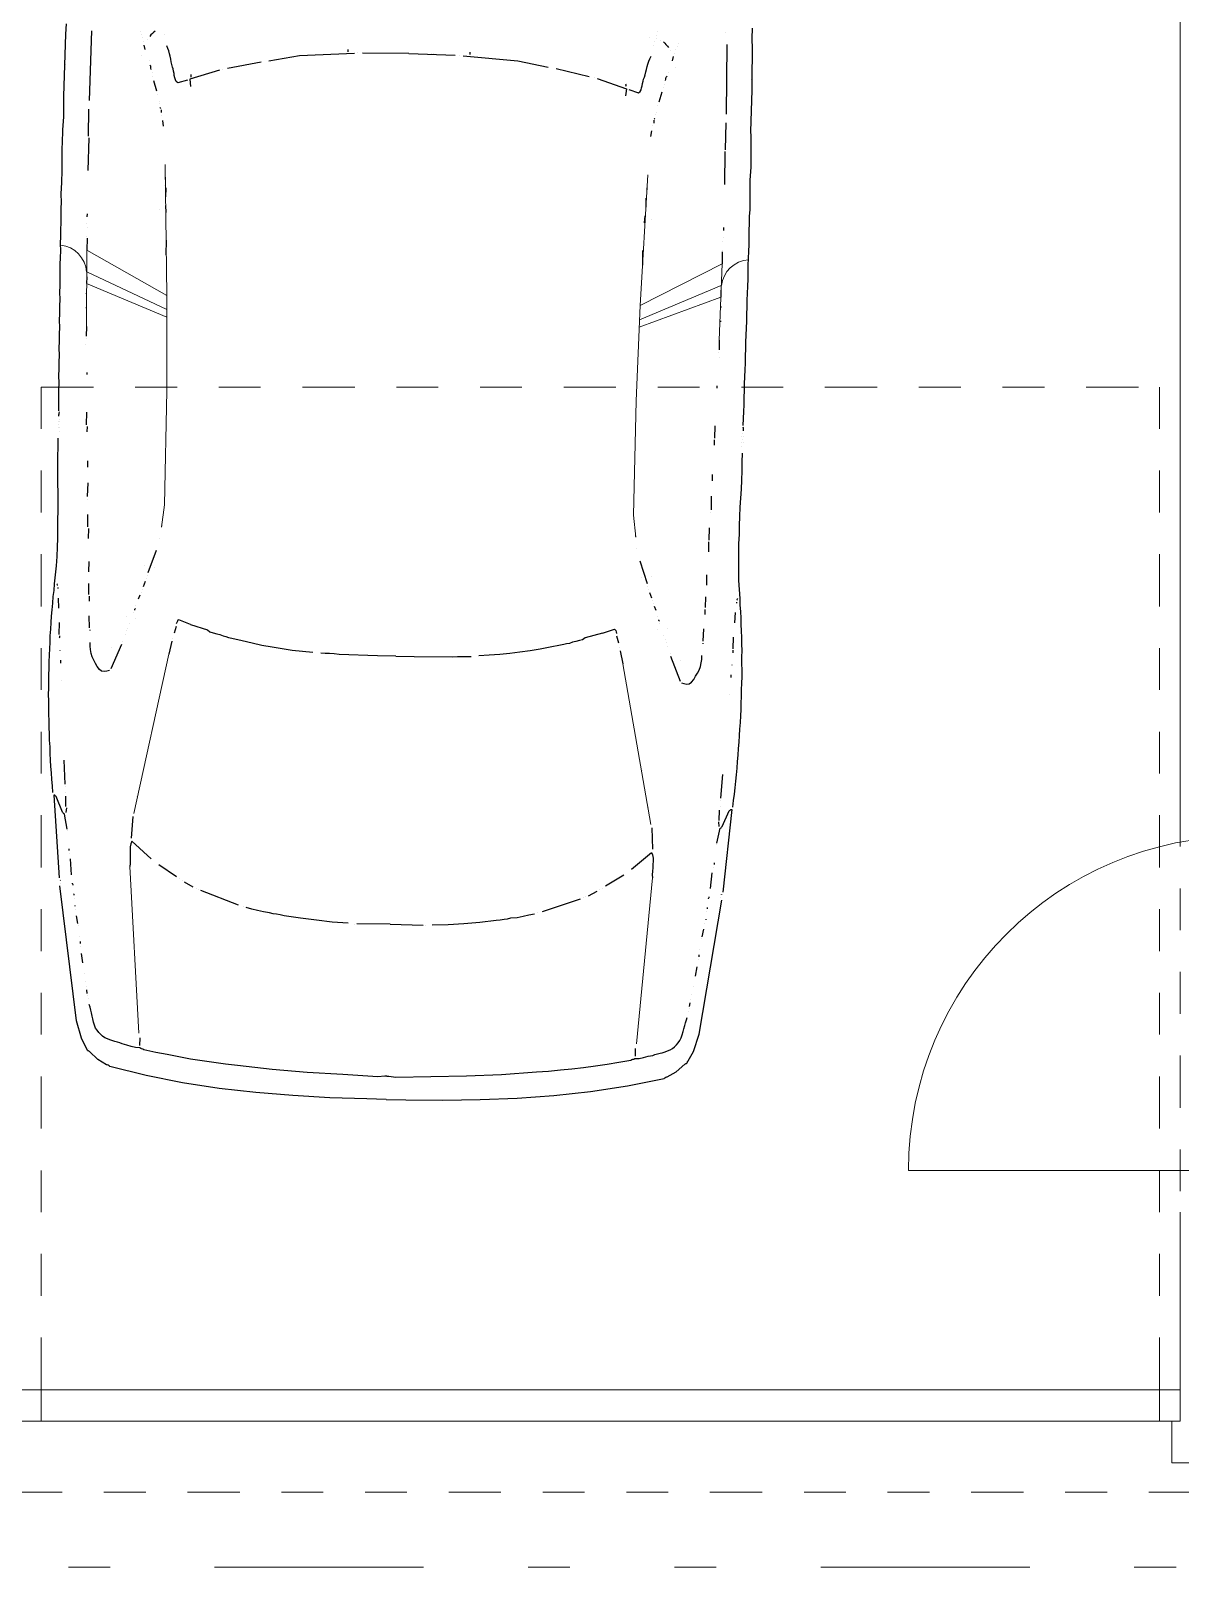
# Model space of a CAD drawing. Header units: metres. Extents: x -183 to 1639, y -350 to 198.
# Drawn here: x 715.309 to 718.059, y -288.958 to -285.28 of the extents above; entities that cross this region are included whole.
import ezdxf

# ---------------------------------------------------------------- set-up
doc = ezdxf.new("R2010")
doc.units = ezdxf.units.M
doc.header["$MEASUREMENT"] = 0
doc.linetypes.add('DIVIDE', pattern=[1.25, 0.5, -0.25, 0, -0.25, 0, -0.25])
doc.layers.add('--plocha-drevo', color=3, linetype='Continuous', lineweight=35, plot=False)
for name, color, linetype in [('dveře', 3, 'Continuous'), ('Krov', 3, 'Continuous'), ('SCHODY', 3, 'Continuous'), ('stafaz', 254, 'Continuous'), ('ZDIVO', 1, 'Continuous')]:
    doc.layers.add(name, color=color, linetype=linetype)

# ---------------------------------------------------------------- blocks, each defined once
blk = doc.blocks.new('BMW3-PUD')
at = {"lineweight": 0}
for p, q in [((2.5694, 0.7572), (2.3861, 0.7602)), ((2.3861, 0.7602), (2.4905, 0.5663)), ((2.4387, 0.7593), (2.5245, 0.5656)), ((2.4664, 0.7589), (2.5425, 0.5652)), ((3.8595, 0.6254), (4.2578, 0.5956)), ((3.3491, 0.5435), (3.7319, 0.6186)), ((3.3491, -0.5435), (3.7319, -0.6186)), ((2.3861, -0.7602), (2.4905, -0.5663)), ((2.4387, -0.7593), (2.5245, -0.5656)), ((2.4664, -0.7589), (2.5425, -0.5652)), ((3.8595, -0.6254), (4.2578, -0.5956)), ((2.5694, -0.7572), (2.3861, -0.7602))]:
    blk.add_line(p, q, dxfattribs=at)
for points in [[(2.7721, 0.8189), (2.7556, 0.8195), (2.7391, 0.8193), (2.7225, 0.8198), (2.7053, 0.8196), (2.6887, 0.8202), (2.6722, 0.82), (2.6557, 0.8205), (2.6392, 0.8203), (2.6226, 0.8209), (2.6054, 0.8207), (2.5889, 0.8212), (2.5724, 0.821), (2.5558, 0.8216), (2.5393, 0.8214), (2.522, 0.8219), (2.5055, 0.8217), (2.489, 0.8223), (2.4725, 0.8221), (2.4559, 0.8226), (2.4387, 0.8224), (2.4221, 0.823), (2.4056, 0.8228), (2.3891, 0.8226), (2.3718, 0.8232), (2.3553, 0.823), (2.3388, 0.8235), (2.3215, 0.8233), (2.305, 0.8231), (2.2885, 0.8236), (2.272, 0.8234), (2.2547, 0.824), (2.2382, 0.8238), (2.2276, 0.8237), (2.2171, 0.8236), (2.2059, 0.8234), (2.1954, 0.8233), (2.1848, 0.8232), (2.1743, 0.8238), (2.1638, 0.8237), (2.1533, 0.8243), (2.1428, 0.8242), (2.1315, 0.824), (2.121, 0.8239), (2.1105, 0.8238), (2.1, 0.8237), (2.0895, 0.8235), (2.079, 0.8226), (2.0685, 0.8218), (2.0437, 0.8222), (2.0189, 0.8227), (1.9942, 0.8224), (1.9694, 0.8228), (1.9446, 0.8225), (1.9198, 0.8222), (1.8951, 0.822), (1.8703, 0.8217), (1.8455, 0.8206), (1.8207, 0.8203)], [(1.9431, 0.8203), (1.9431, 0.8203)], [(2.7751, 0.8182), (2.7781, 0.819), (2.7804, 0.819), (2.7826, 0.819), (2.7849, 0.8191)], [(2.7924, 0.8169), (2.7924, 0.8169)], [(2.7984, 0.8192), (2.7984, 0.8192)], [(2.7984, 0.8162), (2.7984, 0.8162)], [(2.8059, 0.8186), (2.8059, 0.8186)], [(2.8119, 0.8194), (2.8119, 0.8194)], [(2.8127, 0.8164), (2.8127, 0.8164)], [(2.8224, 0.8158), (2.8224, 0.8158)], [(3.686, 0.8133), (3.6702, 0.8146), (3.6552, 0.8167), (3.6394, 0.818), (3.6236, 0.8193), (3.6086, 0.8206), (3.5928, 0.8219), (3.577, 0.8225), (3.5612, 0.8238), (3.5455, 0.8244), (3.5304, 0.8257), (3.5146, 0.8263), (3.4989, 0.8268), (3.4831, 0.8274), (3.4673, 0.828), (3.4516, 0.8285), (3.4365, 0.8284), (3.4208, 0.8289), (3.405, 0.8287), (3.3892, 0.8285), (3.3734, 0.8291), (3.3577, 0.8289), (3.3419, 0.828), (3.3269, 0.8278), (3.3111, 0.8276), (3.2954, 0.8267), (3.2796, 0.8265), (3.2639, 0.8255), (3.2489, 0.8246), (3.2331, 0.8236), (3.2173, 0.8227), (3.2024, 0.821), (3.1866, 0.8201), (3.1648, 0.8183), (3.1431, 0.8166), (3.1213, 0.8156), (3.0988, 0.8153), (3.077, 0.815), (3.0552, 0.8148), (3.0334, 0.8153), (3.0117, 0.815), (2.9899, 0.8155), (2.9681, 0.816), (2.9463, 0.8172), (2.9246, 0.8177), (2.9028, 0.8182), (2.881, 0.8187), (2.86, 0.8185), (2.8382, 0.8189)], [(3.1904, 0.8127), (3.1897, 0.8134), (3.1889, 0.8134), (3.1874, 0.8141), (3.1866, 0.8149)], [(3.195, 0.8119), (3.195, 0.8119), (3.1964, 0.812), (3.1972, 0.812), (3.1979, 0.812)], [(3.2446, 0.8088), (3.2205, 0.81)], [(3.7728, 0.7775), (3.7374, 0.7846), (3.7367, 0.7854), (3.7359, 0.7869), (3.7344, 0.7876), (3.7329, 0.7891), (3.6951, 0.8051), (3.6944, 0.8059), (3.6936, 0.8074), (3.6921, 0.8089), (3.692, 0.8111), (3.8897, 0.794)], [(3.3076, 0.8065), (3.2791, 0.8062)], [(3.3107, 0.8058), (3.3121, 0.8058), (3.3136, 0.8058), (3.3144, 0.8059), (3.3167, 0.8059)], [(3.3452, 0.804), (3.3452, 0.804), (3.346, 0.804), (3.346, 0.804), (3.346, 0.804)], [(3.3693, 0.802), (3.376, 0.8021)], [(3.4174, 0.7988), (3.4174, 0.7988)], [(3.6653, 0.7845), (3.6082, 0.7884)], [(3.6699, 0.7831), (3.6699, 0.7831)], [(3.6856, 0.7832), (3.6856, 0.7832)], [(3.7187, 0.7814), (3.6939, 0.7818)], [(3.7217, 0.7799), (3.7329, 0.7816)], [(3.7773, 0.7768), (3.7773, 0.7768)], [(3.8965, 0.791), (3.8965, 0.791), (3.8965, 0.791), (3.8958, 0.791), (3.8958, 0.791), (3.8958, 0.791), (3.8965, 0.791), (3.8965, 0.791), (3.8965, 0.791)], [(3.9033, 0.7896), (3.9033, 0.7896)], [(4.4034, 0), (4.4032, 0.0469), (4.4022, 0.1355), (4.3989, 0.2241), (4.3933, 0.3126), (4.3855, 0.4004), (4.374, 0.4881), (4.3586, 0.5758), (4.3388, 0.6634), (4.3373, 0.6649), (4.3358, 0.6671), (4.335, 0.6694), (4.335, 0.6709), (4.3227, 0.6917), (4.3037, 0.7125), (4.3029, 0.714), (4.3022, 0.7148), (4.3021, 0.7163), (4.3014, 0.717), (4.2727, 0.7325), (4.2312, 0.7447), (3.9093, 0.7919)], [(1.8327, 0.7574), (1.8327, 0.7574)], [(1.8612, 0.76), (2.0279, 0.762)], [(2.1135, 0.7622), (2.0489, 0.7622)], [(2.1173, 0.7608), (2.1961, 0.7617)], [(2.2997, 0.7614), (2.3065, 0.7615)], [(2.3223, 0.7617), (2.3223, 0.7617)], [(2.332, 0.7604), (2.332, 0.7604)], [(2.3538, 0.7606), (2.3538, 0.7606)], [(2.3576, 0.7599), (2.3861, 0.7602)], [(2.4499, 0.7587), (2.4664, 0.7589)], [(2.489, 0.7592), (2.489, 0.7592), (2.4905, 0.7592), (2.4912, 0.7592), (2.4912, 0.7592)], [(2.4987, 0.7586), (2.4987, 0.7586)], [(2.5228, 0.7589), (2.5228, 0.7589), (2.5243, 0.7589), (2.525, 0.7589), (2.525, 0.7589)], [(2.5694, 0.7572), (2.5926, 0.7574)], [(2.5987, 0.7553), (2.5987, 0.7553)], [(2.6114, 0.7577), (2.6114, 0.7577)], [(2.679, 0.754), (2.6805, 0.754), (2.6813, 0.754), (2.6828, 0.754), (2.6843, 0.754)], [(2.8044, 0.7517), (2.7744, 0.7521)], [(2.8082, 0.7503), (2.821, 0.7504)], [(2.8908, 0.7475), (2.9059, 0.7477)], [(2.9434, 0.7459), (2.9757, 0.7463)], [(2.9825, 0.7456), (2.9825, 0.7456)], [(3.0486, 0.7434), (3.0186, 0.7438)], [(3.0523, 0.7419), (3.0764, 0.7422)], [(3.1312, 0.7391), (3.156, 0.7394)], [(3.2101, 0.7378), (3.1838, 0.7382)], [(3.2146, 0.7363), (3.2266, 0.7365)], [(3.8202, 0.7721), (3.8209, 0.7721), (3.8217, 0.7721), (3.8224, 0.7721), (3.8239, 0.7721)], [(3.8315, 0.77), (3.8315, 0.77)], [(3.8818, 0.7646), (3.8442, 0.7679)], [(3.9067, 0.7604), (3.9059, 0.7603), (3.9044, 0.7611), (3.9036, 0.7618), (3.9021, 0.7618)], [(3.9277, 0.7576), (3.9277, 0.7576), (3.9285, 0.7576), (3.93, 0.7576), (3.9307, 0.7577)], [(3.9382, 0.757), (3.9382, 0.757)], [(3.9555, 0.7549), (3.9555, 0.7549), (3.9563, 0.7549), (3.957, 0.755), (3.957, 0.755)], [(3.9653, 0.7528), (3.9653, 0.7528)], [(3.9984, 0.7472), (3.9796, 0.7507)], [(4.0029, 0.7458), (4.0029, 0.7458)], [(4.0285, 0.7423), (4.0285, 0.7423)], [(4.0413, 0.7402), (4.0428, 0.7402), (4.0435, 0.7402), (4.0451, 0.7402), (4.0458, 0.7402)], [(4.0526, 0.7396), (4.0526, 0.7396)], [(4.0924, 0.7333), (4.0699, 0.7368)], [(3.2905, 0.7342), (3.2612, 0.7354)], [(3.295, 0.7335), (3.295, 0.7335), (3.2957, 0.7336), (3.2965, 0.7336), (3.2965, 0.7336)], [(3.391, 0.6844), (3.3931, 0.6904), (3.3938, 0.6972), (3.393, 0.7032), (3.3892, 0.7084), (3.3823, 0.7136), (3.3748, 0.718), (3.3672, 0.7224), (3.3597, 0.726), (3.3514, 0.729), (3.3423, 0.7304), (3.3341, 0.7317), (3.3251, 0.7316)], [(4.1165, 0.7291), (4.1165, 0.7291)], [(4.1376, 0.7248), (4.1376, 0.7248)], [(4.1489, 0.7227), (4.1489, 0.7227)], [(4.1654, 0.7207), (4.1564, 0.7221)], [(4.1699, 0.72), (4.1699, 0.72)], [(4.1775, 0.7178), (4.1775, 0.7178)], [(4.3475, 0), (4.3474, 0.005), (4.3495, 0.0215), (4.3462, 0.1056), (4.343, 0.1904), (4.3375, 0.2744), (4.3297, 0.3577), (4.3271, 0.3862), (4.3238, 0.4147), (4.3204, 0.4424), (4.3171, 0.4702), (4.3123, 0.4986), (4.3074, 0.5264), (4.3026, 0.5541), (4.297, 0.5826), (4.2955, 0.5848), (4.2947, 0.5878), (4.2939, 0.59), (4.2924, 0.5923), (4.2922, 0.6028), (4.2899, 0.6133), (4.2867, 0.6237), (4.2843, 0.635), (4.282, 0.6402), (4.2805, 0.6462), (4.2789, 0.6522), (4.2773, 0.6574), (4.275, 0.6641), (4.2727, 0.6701), (4.2703, 0.6761), (4.2665, 0.6821), (4.2627, 0.6865), (4.2581, 0.691), (4.2528, 0.6954), (4.2476, 0.6991), (4.2408, 0.702), (4.2332, 0.7042), (4.2257, 0.7064), (4.2189, 0.7078), (4.2114, 0.7099), (4.2046, 0.7114), (4.1978, 0.7135), (4.1918, 0.7157)], [(4.2969, 0.7155), (4.2969, 0.7155)], [(3.3282, 0.6566), (3.3872, 0.6813)], [(3.3369, 0.6807), (3.3369, 0.6807)], [(1.8604, 0.6436), (1.8604, 0.6436)], [(1.8679, 0.6414), (1.8679, 0.6414)], [(1.8755, 0.6385), (1.8755, 0.6385)], [(1.8845, 0.6364), (1.8845, 0.6364)], [(1.9033, 0.6306), (1.8928, 0.6334)], [(1.9182, 0.639), (1.9182, 0.639)], [(3.2415, 0.6263), (3.2422, 0.6263), (3.243, 0.627), (3.2437, 0.6278), (3.2452, 0.6278)], [(3.2512, 0.6294), (3.2512, 0.6294)], [(3.2622, 0.6475), (3.2622, 0.6475)], [(3.2781, 0.6395), (3.2781, 0.6395)], [(3.2886, 0.6434), (3.2886, 0.6434)], [(3.2945, 0.6457), (3.2945, 0.6457)], [(3.3043, 0.6488), (3.3043, 0.6488)], [(3.3207, 0.6558), (3.3207, 0.6558)], [(3.8398, 0.5749), (3.7987, 0.6217), (3.8047, 0.624), (3.8121, 0.6256), (3.8196, 0.6257), (3.8272, 0.6257), (3.8354, 0.6251), (3.8437, 0.6252), (3.852, 0.6246), (3.8595, 0.6254)], [(1.8347, 0.5937), (1.8347, 0.5937)], [(1.8422, 0.5923), (1.8422, 0.5923)], [(1.8498, 0.5909), (1.8498, 0.5909)], [(1.8556, 0.6007), (1.8556, 0.6007)], [(1.8585, 0.6083), (1.8615, 0.6113), (1.8645, 0.6143), (1.8682, 0.6181), (1.8719, 0.6204)], [(1.8786, 0.625), (1.8786, 0.625)], [(1.9305, 0.6211), (1.9305, 0.6211)], [(1.9508, 0.6154), (1.9478, 0.6161), (1.9456, 0.6161), (1.9425, 0.6168), (1.9403, 0.619)], [(1.9591, 0.6125), (1.9591, 0.6125)], [(1.9681, 0.6111), (1.9681, 0.6111)], [(2.0021, 0.601), (1.978, 0.6082)], [(2.0111, 0.5981), (2.0111, 0.5981)], [(2.0269, 0.5945), (2.0269, 0.5945)], [(2.0322, 0.5931), (2.0322, 0.5931)], [(2.0435, 0.5902), (2.0435, 0.5902), (2.0427, 0.5909), (2.0412, 0.5917), (2.0412, 0.5917)], [(2.0465, 0.5895), (2.048, 0.5895), (2.0495, 0.5895), (2.051, 0.5895), (2.0533, 0.5896)], [(2.2845, 0.5893), (2.2845, 0.5893)], [(3.1016, 0.5788), (3.1555, 0.5975)], [(3.1388, 0.6063), (3.1388, 0.6063)], [(3.1622, 0.5983), (3.1622, 0.5983)], [(3.1689, 0.6006), (3.1689, 0.6006)], [(3.1764, 0.6037), (3.1891, 0.6084)], [(3.1951, 0.61), (3.1951, 0.61)], [(3.2033, 0.6123), (3.2033, 0.6123)], [(3.2093, 0.6154), (3.219, 0.6193)], [(3.2347, 0.6247), (3.2347, 0.6247)], [(3.2655, 0.6236), (3.2655, 0.6236)], [(3.603, 0.5946), (3.603, 0.5946)], [(3.6922, 0.6129), (3.6922, 0.6129)], [(3.7319, 0.6186), (3.7319, 0.6186)], [(3.7394, 0.6209), (3.7911, 0.6238)], [(4.2683, 0.5927), (4.2871, 0.5929)], [(1.8477, 0.5743), (1.8477, 0.5743)], [(1.8573, 0.588), (1.8573, 0.588)], [(1.8664, 0.5851), (1.8664, 0.5851)], [(1.9744, 0.5278), (1.9816, 0.5512), (1.9786, 0.5549), (1.974, 0.5571), (1.9695, 0.5585), (1.9643, 0.56), (1.959, 0.5607), (1.9537, 0.5621), (1.9484, 0.5628), (1.9439, 0.565), (1.9379, 0.5664), (1.9311, 0.5678), (1.9251, 0.5693), (1.9183, 0.5707), (1.9123, 0.5721), (1.9055, 0.5743), (1.8995, 0.5765), (1.8934, 0.5794)], [(2.0593, 0.5874), (2.0593, 0.5874)], [(2.0856, 0.5832), (2.0721, 0.5853)], [(2.2081, 0.5764), (2.2096, 0.5764), (2.2103, 0.5764), (2.2118, 0.5764), (2.2133, 0.5765)], [(2.2268, 0.5766), (2.2268, 0.5766)], [(2.2336, 0.5745), (2.2547, 0.5747)], [(2.2922, 0.5721), (2.2757, 0.5734)], [(2.3936, 0.5703), (2.3583, 0.5699)], [(3.0724, 0.5709), (3.0724, 0.5709)], [(3.1421, 0.5823), (3.1421, 0.5823)], [(3.8811, 0.513), (3.8535, 0.5562)], [(1.949, 0.4517), (1.9722, 0.5225), (1.9895, 0.5205)], [(1.961, 0.5201), (1.9625, 0.5202), (1.964, 0.5202), (1.9647, 0.5202), (1.967, 0.5202)], [(3.2768, 0.4931), (3.266, 0.5214), (3.2675, 0.523), (3.2697, 0.5245), (3.2727, 0.5253), (3.2764, 0.5268)], [(3.2824, 0.5269), (3.2989, 0.5316)], [(3.3109, 0.5347), (3.3109, 0.5347)], [(3.3176, 0.5363), (3.3491, 0.5435)], [(3.2768, 0.4931), (3.2886, 0.4519), (3.2932, 0.4459), (3.2955, 0.4385), (3.2979, 0.4295), (3.2995, 0.422), (3.3026, 0.4145), (3.3042, 0.4078), (3.3057, 0.401), (3.3073, 0.3935), (3.3129, 0.3688), (3.3176, 0.3448), (3.3224, 0.3209), (3.3265, 0.2962), (3.3298, 0.2722), (3.3331, 0.2482), (3.3349, 0.2234), (3.3367, 0.1986)], [(3.8864, 0.5071), (3.8864, 0.5071)], [(3.8902, 0.4996), (3.8902, 0.4996)], [(3.9056, 0.4727), (3.8941, 0.4937)], [(1.9476, 0.4441), (1.9476, 0.4441)], [(3.9079, 0.4653), (3.9079, 0.4653)], [(3.9102, 0.46), (3.9102, 0.46)], [(3.9459, 0.3636), (3.9133, 0.4541)], [(1.9277, 0.353), (1.9447, 0.4328)], [(1.9018, 0.1297), (1.9108, 0.2612), (1.9249, 0.3342)], [(3.9491, 0.3516), (3.9491, 0.3516)], [(3.9836, 0.1005), (3.9817, 0.1388), (3.9782, 0.1763), (3.974, 0.2145), (3.969, 0.2535), (3.9674, 0.2633), (3.9658, 0.2722), (3.9649, 0.2805), (3.9626, 0.2887), (3.9609, 0.3037), (3.9577, 0.3179), (3.9546, 0.3314), (3.9514, 0.3449)], [(3.3424, 0), (3.3423, 0.044), (3.3412, 0.1356), (3.3395, 0.1476), (3.3394, 0.1589), (3.3393, 0.1694), (3.3391, 0.1799)], [(1.8926, 0.1461), (1.8941, 0.1461), (1.8956, 0.1462), (1.8964, 0.1462), (1.8986, 0.1462)], [(1.8992, 0), (1.9005, 0.1109)], [(1.9004, 0.1222), (1.9004, 0.1222)], [(3.9834, 0), (3.9846, 0.0795)], [(3.9853, 0.0855), (3.9853, 0.0855)], [(1.8987, 0.0535), (1.8987, 0.0535)], [(1.8988, 0.0588), (1.8988, 0.0588)], [(4.4034, 0), (4.4032, -0.0469), (4.4022, -0.1355), (4.3989, -0.2241), (4.3933, -0.3126), (4.3855, -0.4004), (4.374, -0.4881), (4.3586, -0.5758), (4.3388, -0.6634), (4.3373, -0.6649), (4.3358, -0.6671), (4.335, -0.6694), (4.335, -0.6709), (4.3227, -0.6917), (4.3037, -0.7125), (4.3029, -0.714), (4.3022, -0.7148), (4.3021, -0.7163), (4.3014, -0.717), (4.2727, -0.7325), (4.2312, -0.7447), (3.9093, -0.7919)], [(3.9834, 0), (3.9846, -0.0795)], [(1.8992, 0), (1.9005, -0.1109)], [(3.3424, 0), (3.3423, -0.044), (3.3412, -0.1356), (3.3395, -0.1476), (3.3394, -0.1589), (3.3393, -0.1694), (3.3391, -0.1799)], [(4.3475, 0), (4.3474, -0.005), (4.3495, -0.0215), (4.3462, -0.1056), (4.343, -0.1904), (4.3375, -0.2744), (4.3297, -0.3577), (4.3271, -0.3862), (4.3238, -0.4147), (4.3204, -0.4424), (4.3171, -0.4702), (4.3123, -0.4986), (4.3074, -0.5264), (4.3026, -0.5541), (4.297, -0.5826), (4.2955, -0.5848), (4.2947, -0.5878), (4.2939, -0.59), (4.2924, -0.5923), (4.2922, -0.6028), (4.2899, -0.6133), (4.2867, -0.6237), (4.2843, -0.635), (4.282, -0.6402), (4.2805, -0.6462), (4.2789, -0.6522), (4.2773, -0.6574), (4.275, -0.6641), (4.2727, -0.6701), (4.2703, -0.6761), (4.2665, -0.6821), (4.2627, -0.6865), (4.2581, -0.691), (4.2528, -0.6954), (4.2476, -0.6991), (4.2408, -0.702), (4.2332, -0.7042), (4.2257, -0.7064), (4.2189, -0.7078), (4.2114, -0.7099), (4.2046, -0.7114), (4.1978, -0.7135), (4.1918, -0.7157)], [(1.8987, -0.0535), (1.8987, -0.0535)], [(1.8988, -0.0588), (1.8988, -0.0588)], [(3.9836, -0.1005), (3.9817, -0.1388), (3.9782, -0.1763), (3.974, -0.2145), (3.969, -0.2535), (3.9674, -0.2633), (3.9658, -0.2722), (3.9649, -0.2805), (3.9626, -0.2887), (3.9609, -0.3037), (3.9577, -0.3179), (3.9546, -0.3314), (3.9514, -0.3449)], [(3.9853, -0.0855), (3.9853, -0.0855)], [(1.8926, -0.1461), (1.8941, -0.1461), (1.8956, -0.1462), (1.8964, -0.1462), (1.8986, -0.1462)], [(1.9004, -0.1222), (1.9004, -0.1222)], [(1.9018, -0.1297), (1.9108, -0.2612), (1.9249, -0.3342)], [(3.2768, -0.4931), (3.2886, -0.4519), (3.2932, -0.4459), (3.2955, -0.4385), (3.2979, -0.4295), (3.2995, -0.422), (3.3026, -0.4145), (3.3042, -0.4078), (3.3057, -0.401), (3.3073, -0.3935), (3.3129, -0.3688), (3.3176, -0.3448), (3.3224, -0.3209), (3.3265, -0.2962), (3.3298, -0.2722), (3.3331, -0.2482), (3.3349, -0.2234), (3.3367, -0.1986)], [(1.9277, -0.353), (1.9447, -0.4328)], [(3.9459, -0.3636), (3.9133, -0.4541)], [(3.9491, -0.3516), (3.9491, -0.3516)], [(1.9476, -0.4441), (1.9476, -0.4441)], [(1.949, -0.4517), (1.9722, -0.5225), (1.9895, -0.5205)], [(3.9056, -0.4727), (3.8941, -0.4937)], [(3.9079, -0.4653), (3.9079, -0.4653)], [(3.9102, -0.46), (3.9102, -0.46)], [(3.2768, -0.4931), (3.266, -0.5214), (3.2675, -0.523), (3.2697, -0.5245), (3.2727, -0.5253), (3.2764, -0.5268)], [(3.8811, -0.513), (3.8535, -0.5562)], [(3.8864, -0.5071), (3.8864, -0.5071)], [(3.8902, -0.4996), (3.8902, -0.4996)], [(1.9744, -0.5278), (1.9816, -0.5512), (1.9786, -0.5549), (1.974, -0.5571), (1.9695, -0.5585), (1.9643, -0.56), (1.959, -0.5607), (1.9537, -0.5621), (1.9484, -0.5628), (1.9439, -0.565), (1.9379, -0.5664), (1.9311, -0.5678), (1.9251, -0.5693), (1.9183, -0.5707), (1.9123, -0.5721), (1.9055, -0.5743), (1.8995, -0.5765), (1.8934, -0.5794)], [(1.961, -0.5201), (1.9625, -0.5202), (1.964, -0.5202), (1.9647, -0.5202), (1.967, -0.5202)], [(3.2824, -0.5269), (3.2989, -0.5316)], [(3.3109, -0.5347), (3.3109, -0.5347)], [(3.3176, -0.5363), (3.3491, -0.5435)], [(1.8664, -0.5851), (1.8664, -0.5851)], [(2.0593, -0.5874), (2.0593, -0.5874)], [(2.0856, -0.5832), (2.0721, -0.5853)], [(2.2081, -0.5764), (2.2096, -0.5764), (2.2103, -0.5764), (2.2118, -0.5764), (2.2133, -0.5765)], [(2.2268, -0.5766), (2.2268, -0.5766)], [(2.2336, -0.5745), (2.2547, -0.5747)], [(2.2922, -0.5721), (2.2757, -0.5734)], [(2.3936, -0.5703), (2.3583, -0.5699)], [(3.0724, -0.5709), (3.0724, -0.5709)], [(3.1016, -0.5788), (3.1555, -0.5975)], [(3.1421, -0.5823), (3.1421, -0.5823)], [(3.8398, -0.5749), (3.7987, -0.6217), (3.8047, -0.624), (3.8121, -0.6256), (3.8196, -0.6257), (3.8272, -0.6257), (3.8354, -0.6251), (3.8437, -0.6252), (3.852, -0.6246), (3.8595, -0.6254)], [(1.8585, -0.6083), (1.8615, -0.6113), (1.8645, -0.6143), (1.8682, -0.6181), (1.8719, -0.6204)], [(1.8786, -0.625), (1.8786, -0.625)], [(1.9305, -0.6211), (1.9305, -0.6211)], [(1.9508, -0.6154), (1.9478, -0.6161), (1.9456, -0.6161), (1.9425, -0.6168), (1.9403, -0.619)], [(1.9591, -0.6125), (1.9591, -0.6125)], [(1.9681, -0.6111), (1.9681, -0.6111)], [(2.0021, -0.601), (1.978, -0.6082)], [(2.0111, -0.5981), (2.0111, -0.5981)], [(2.0269, -0.5945), (2.0269, -0.5945)], [(2.0322, -0.5931), (2.0322, -0.5931)], [(2.0435, -0.5902), (2.0435, -0.5902), (2.0427, -0.5909), (2.0412, -0.5917), (2.0412, -0.5917)], [(2.0465, -0.5895), (2.048, -0.5895), (2.0495, -0.5895), (2.051, -0.5895), (2.0533, -0.5896)], [(2.2845, -0.5893), (2.2845, -0.5893)], [(3.1388, -0.6063), (3.1388, -0.6063)], [(3.1622, -0.5983), (3.1622, -0.5983)], [(3.1689, -0.6006), (3.1689, -0.6006)], [(3.1764, -0.6037), (3.1891, -0.6084)], [(3.1951, -0.61), (3.1951, -0.61)], [(3.2033, -0.6123), (3.2033, -0.6123)], [(3.2093, -0.6154), (3.219, -0.6193)], [(3.2347, -0.6247), (3.2347, -0.6247)], [(3.2655, -0.6236), (3.2655, -0.6236)], [(3.603, -0.5946), (3.603, -0.5946)], [(3.6922, -0.6129), (3.6922, -0.6129)], [(3.7319, -0.6186), (3.7319, -0.6186)], [(3.7394, -0.6209), (3.7911, -0.6238)], [(4.2683, -0.5927), (4.2871, -0.5929)], [(1.8604, -0.6436), (1.8604, -0.6436)], [(1.8679, -0.6414), (1.8679, -0.6414)], [(1.8755, -0.6385), (1.8755, -0.6385)], [(1.8845, -0.6364), (1.8845, -0.6364)], [(1.9033, -0.6306), (1.8928, -0.6334)], [(1.9182, -0.639), (1.9182, -0.639)], [(3.2415, -0.6263), (3.2422, -0.6263), (3.243, -0.627), (3.2437, -0.6278), (3.2452, -0.6278)], [(3.2512, -0.6294), (3.2512, -0.6294)], [(3.2622, -0.6475), (3.2622, -0.6475)], [(3.2781, -0.6395), (3.2781, -0.6395)], [(3.2886, -0.6434), (3.2886, -0.6434)], [(3.2945, -0.6457), (3.2945, -0.6457)], [(3.3043, -0.6488), (3.3043, -0.6488)], [(3.3207, -0.6558), (3.3207, -0.6558)], [(3.3282, -0.6566), (3.3872, -0.6813)], [(3.391, -0.6844), (3.3931, -0.6904), (3.3938, -0.6972), (3.393, -0.7032), (3.3892, -0.7084), (3.3823, -0.7136), (3.3748, -0.718), (3.3672, -0.7224), (3.3597, -0.726), (3.3514, -0.729), (3.3423, -0.7304), (3.3341, -0.7317), (3.3251, -0.7316)], [(3.3369, -0.6807), (3.3369, -0.6807)], [(3.2905, -0.7342), (3.2612, -0.7354)], [(3.295, -0.7335), (3.295, -0.7335), (3.2957, -0.7336), (3.2965, -0.7336), (3.2965, -0.7336)], [(4.0924, -0.7333), (4.0699, -0.7368)], [(4.1165, -0.7291), (4.1165, -0.7291)], [(4.1376, -0.7248), (4.1376, -0.7248)], [(4.1489, -0.7227), (4.1489, -0.7227)], [(4.1654, -0.7207), (4.1564, -0.7221)], [(4.1699, -0.72), (4.1699, -0.72)], [(4.1775, -0.7178), (4.1775, -0.7178)], [(4.2969, -0.7155), (4.2969, -0.7155)], [(1.8612, -0.76), (2.0279, -0.762)], [(2.1135, -0.7622), (2.0489, -0.7622)], [(2.1173, -0.7608), (2.1961, -0.7617)], [(2.2997, -0.7614), (2.3065, -0.7615)], [(2.3223, -0.7617), (2.3223, -0.7617)], [(2.332, -0.7604), (2.332, -0.7604)], [(2.3538, -0.7606), (2.3538, -0.7606)], [(2.3576, -0.7599), (2.3861, -0.7602)], [(2.4499, -0.7587), (2.4664, -0.7589)], [(2.489, -0.7592), (2.489, -0.7592), (2.4905, -0.7592), (2.4912, -0.7592), (2.4912, -0.7592)], [(2.4987, -0.7586), (2.4987, -0.7586)], [(2.5228, -0.7589), (2.5228, -0.7589), (2.5243, -0.7589), (2.525, -0.7589), (2.525, -0.7589)], [(2.5694, -0.7572), (2.5926, -0.7574)], [(2.5987, -0.7553), (2.5987, -0.7553)], [(2.6114, -0.7577), (2.6114, -0.7577)], [(2.679, -0.754), (2.6805, -0.754), (2.6813, -0.754), (2.6828, -0.754), (2.6843, -0.754)], [(2.8044, -0.7517), (2.7744, -0.7521)], [(2.8082, -0.7503), (2.821, -0.7504)], [(2.8908, -0.7475), (2.9059, -0.7477)], [(2.9434, -0.7459), (2.9757, -0.7463)], [(2.9825, -0.7456), (2.9825, -0.7456)], [(3.0486, -0.7434), (3.0186, -0.7438)], [(3.0523, -0.7419), (3.0764, -0.7422)], [(3.1312, -0.7391), (3.156, -0.7394)], [(3.2101, -0.7378), (3.1838, -0.7382)], [(3.2146, -0.7363), (3.2266, -0.7365)], [(3.8202, -0.7721), (3.8209, -0.7721), (3.8217, -0.7721), (3.8224, -0.7721), (3.8239, -0.7721)], [(3.8315, -0.77), (3.8315, -0.77)], [(3.8818, -0.7646), (3.8442, -0.7679)], [(3.9067, -0.7604), (3.9059, -0.7603), (3.9044, -0.7611), (3.9036, -0.7618), (3.9021, -0.7618)], [(3.9277, -0.7576), (3.9277, -0.7576), (3.9285, -0.7576), (3.93, -0.7576), (3.9307, -0.7577)], [(3.9382, -0.757), (3.9382, -0.757)], [(3.9555, -0.7549), (3.9555, -0.7549), (3.9563, -0.7549), (3.957, -0.755), (3.957, -0.755)], [(3.9653, -0.7528), (3.9653, -0.7528)], [(3.9984, -0.7472), (3.9796, -0.7507)], [(4.0029, -0.7458), (4.0029, -0.7458)], [(4.0285, -0.7423), (4.0285, -0.7423)], [(4.0413, -0.7402), (4.0428, -0.7402), (4.0435, -0.7402), (4.0451, -0.7402), (4.0458, -0.7402)], [(4.0526, -0.7396), (4.0526, -0.7396)], [(3.2446, -0.8088), (3.2205, -0.81)], [(3.3076, -0.8065), (3.2791, -0.8062)], [(3.3107, -0.8058), (3.3121, -0.8058), (3.3136, -0.8058), (3.3144, -0.8059), (3.3167, -0.8059)], [(3.3452, -0.804), (3.3452, -0.804), (3.346, -0.804), (3.346, -0.804), (3.346, -0.804)], [(3.3693, -0.802), (3.376, -0.8021)], [(3.4174, -0.7988), (3.4174, -0.7988)], [(3.6653, -0.7845), (3.6082, -0.7884)], [(3.6699, -0.7831), (3.6699, -0.7831)], [(3.6856, -0.7832), (3.6856, -0.7832)], [(3.7728, -0.7775), (3.7374, -0.7846), (3.7367, -0.7854), (3.7359, -0.7869), (3.7344, -0.7876), (3.7329, -0.7891), (3.6951, -0.8051), (3.6944, -0.8059), (3.6936, -0.8074), (3.6921, -0.8089), (3.692, -0.8111), (3.8897, -0.794)], [(3.7187, -0.7814), (3.6939, -0.7818)], [(3.7217, -0.7799), (3.7329, -0.7816)], [(3.7773, -0.7768), (3.7773, -0.7768)], [(3.8965, -0.791), (3.8965, -0.791), (3.8965, -0.791), (3.8958, -0.791), (3.8958, -0.791), (3.8958, -0.791), (3.8965, -0.791), (3.8965, -0.791), (3.8965, -0.791)], [(3.9033, -0.7896), (3.9033, -0.7896)], [(2.7721, -0.8189), (2.7556, -0.8195), (2.7391, -0.8193), (2.7225, -0.8198), (2.7053, -0.8196), (2.6887, -0.8202), (2.6722, -0.82), (2.6557, -0.8205), (2.6392, -0.8203), (2.6226, -0.8209), (2.6054, -0.8207), (2.5889, -0.8212), (2.5724, -0.821), (2.5558, -0.8216), (2.5393, -0.8214), (2.522, -0.8219), (2.5055, -0.8217), (2.489, -0.8223), (2.4725, -0.8221), (2.4559, -0.8226), (2.4387, -0.8224), (2.4221, -0.823), (2.4056, -0.8228), (2.3891, -0.8226), (2.3718, -0.8232), (2.3553, -0.823), (2.3388, -0.8235), (2.3215, -0.8233), (2.305, -0.8231), (2.2885, -0.8236), (2.272, -0.8234), (2.2547, -0.824), (2.2382, -0.8238), (2.2276, -0.8237), (2.2171, -0.8236), (2.2059, -0.8234), (2.1954, -0.8233), (2.1848, -0.8232), (2.1743, -0.8238), (2.1638, -0.8237), (2.1533, -0.8243), (2.1428, -0.8242), (2.1315, -0.824), (2.121, -0.8239), (2.1105, -0.8238), (2.1, -0.8237), (2.0895, -0.8235), (2.079, -0.8226), (2.0685, -0.8218), (2.0437, -0.8222), (2.0189, -0.8227), (1.9942, -0.8224), (1.9694, -0.8228), (1.9446, -0.8225), (1.9198, -0.8222), (1.8951, -0.822), (1.8703, -0.8217), (1.8455, -0.8206)], [(1.9431, -0.8203), (1.9431, -0.8203)], [(2.7751, -0.8182), (2.7781, -0.819), (2.7804, -0.819), (2.7826, -0.819), (2.7849, -0.8191)], [(2.7924, -0.8169), (2.7924, -0.8169)], [(2.7984, -0.8162), (2.7984, -0.8162)], [(2.7984, -0.8192), (2.7984, -0.8192)], [(2.8059, -0.8186), (2.8059, -0.8186)], [(2.8119, -0.8194), (2.8119, -0.8194)], [(2.8127, -0.8164), (2.8127, -0.8164)], [(2.8224, -0.8158), (2.8224, -0.8158)], [(3.686, -0.8133), (3.6702, -0.8146), (3.6552, -0.8167), (3.6394, -0.818), (3.6236, -0.8193), (3.6086, -0.8206), (3.5928, -0.8219), (3.577, -0.8225), (3.5612, -0.8238), (3.5455, -0.8244), (3.5304, -0.8257), (3.5146, -0.8263), (3.4989, -0.8268), (3.4831, -0.8274), (3.4673, -0.828), (3.4516, -0.8285), (3.4365, -0.8284), (3.4208, -0.8289), (3.405, -0.8287), (3.3892, -0.8285), (3.3734, -0.8291), (3.3577, -0.8289), (3.3419, -0.828), (3.3269, -0.8278), (3.3111, -0.8276), (3.2954, -0.8267), (3.2796, -0.8265), (3.2639, -0.8255), (3.2489, -0.8246), (3.2331, -0.8236), (3.2173, -0.8227), (3.2024, -0.821), (3.1866, -0.8201), (3.1648, -0.8183), (3.1431, -0.8166), (3.1213, -0.8156), (3.0988, -0.8153), (3.077, -0.815), (3.0552, -0.8148), (3.0334, -0.8153), (3.0117, -0.815), (2.9899, -0.8155), (2.9681, -0.816), (2.9463, -0.8172), (2.9246, -0.8177), (2.9028, -0.8182), (2.881, -0.8187), (2.86, -0.8185), (2.8382, -0.8189)], [(3.1904, -0.8127), (3.1897, -0.8134), (3.1889, -0.8134), (3.1874, -0.8141), (3.1866, -0.8149)], [(3.195, -0.8119), (3.195, -0.8119), (3.1964, -0.812), (3.1972, -0.812), (3.1979, -0.812)]]:
    blk.add_lwpolyline(points)
for points in [[(2.1773, 0.5775), (2.4905, 0.5663), (2.7189, 0.5615), (2.9922, 0.561), (3.0454, 0.5676), (3.0447, 0.5676), (3.0432, 0.5676), (3.0424, 0.5668), (3.0409, 0.5668)], [(2.1773, -0.5775), (2.4905, -0.5663), (2.7189, -0.5615), (2.9922, -0.561), (3.0454, -0.5676), (3.0447, -0.5676), (3.0432, -0.5676), (3.0424, -0.5668), (3.0409, -0.5668)]]:
    blk.add_lwpolyline(points, dxfattribs=at)
for centre, start, end in [((2.4455, 0.8293), 185.0865, 264.4197), ((2.4455, -0.8293), 95.5803, 174.9135)]:
    blk.add_arc(centre, 0.0702, start, end, dxfattribs=at)

msp = doc.modelspace()

# ---------------------------------------------------------------- linework, layer by layer
at = {"layer": '--plocha-drevo', "linetype": 'DIVIDE', "lineweight": 0}
msp.add_lwpolyline([(711.4194, -281.0579), (722.0494, -281.0579), (722.0494, -288.9579), (711.4194, -288.9579)], close=True, dxfattribs=at)
at = {"layer": 'dveře', "linetype": 'Continuous', "lineweight": 0}
for p, q in [((718.2094, -288.0079), (717.4094, -288.0079)), ((712.5594, -288.5329), (718.0594, -288.5329)), ((715.3344, -288.5329), (715.3344, -288.6079)), ((718.0094, -288.5329), (718.0094, -288.6079)), ((712.5594, -288.6079), (718.0394, -288.6079))]:
    msp.add_line(p, q, dxfattribs=at)
msp.add_arc((718.2094, -288.0079), 0.8, 90, 180, dxfattribs=at)
at = {"layer": 'Krov', "linetype": 'Continuous', "lineweight": 0}
msp.add_line((718.0394, -288.6079), (718.0594, -288.6079), dxfattribs=at)
at = {"layer": 'SCHODY', "linetype": 'DIVIDE', "lineweight": 0, "ltscale": 0.25}
for p, q in [((715.3344, -288.5329), (715.3344, -286.1329)), ((715.3344, -286.1329), (718.0094, -286.1329)), ((718.0094, -288.5329), (718.0094, -286.1329)), ((718.0594, -287.1079), (718.0594, -288.1079)), ((712.5594, -288.7779), (720.0594, -288.7779))]:
    msp.add_line(p, q, dxfattribs=at)
at = {"layer": 'ZDIVO', "linetype": 'Continuous', "lineweight": 0}
for p, q in [((718.0594, -281.6979), (718.0594, -287.1079)), ((718.0594, -288.1079), (718.0594, -288.6079)), ((718.0394, -288.6079), (718.0394, -288.7079)), ((718.0394, -288.7079), (718.3294, -288.7079))]:
    msp.add_line(p, q, dxfattribs=at)

# ---------------------------------------------------------------- block references
at = {"layer": 'stafaz', "linetype": 'Continuous', "lineweight": 0, "rotation": 268.7665193832504}
msp.add_blockref('BMW3-PUD', (716.2549, -283.4357), dxfattribs=at)

doc.saveas('drawing.dxf')
